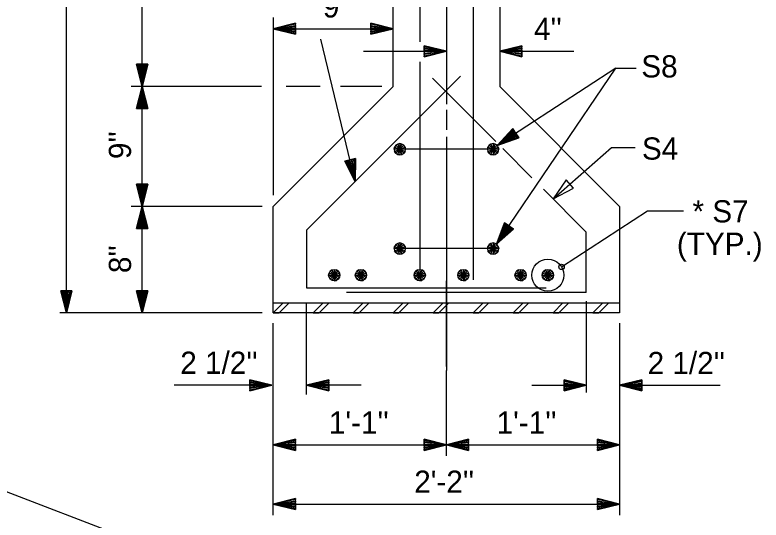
# Model space of a CAD drawing. Extents: x -22.6 to 41.6, y -1.6 to 24.3.
# Drawn here: x 5.561 to 9.762, y 14.234 to 17.076 of the extents above; entities that cross this region are included whole.
import ezdxf

# ---------------------------------------------------------------- set-up
doc = ezdxf.new("R2010")
doc.units = 0
for name, color, linetype in [('Arrowhead Terminators', 7, 'Continuous'), ('Dimension Lines', 7, 'Continuous'), ('Mis Center Lines', 7, 'Continuous'), ('Rebar Lines', 7, 'Continuous'), ('Structural Steel Lines', 7, 'Continuous'), ('Sup Concrete Girder Lines', 7, 'Continuous'), ('Text', 7, 'Continuous')]:
    doc.layers.add(name, color=color, linetype=linetype)

msp = doc.modelspace()

# ---------------------------------------------------------------- linework, layer by layer
at = {"layer": 'Arrowhead Terminators'}
msp.add_lwpolyline([(8.5906, 16.042), (8.7052, 16.1008), (8.664, 16.1478)], close=True, dxfattribs=at)
at = {"layer": 'Dimension Lines'}
for p, q in [((-20.1741, 24.3043), (41.5919, 0.4744)), ((5.8504, 15.3991), (5.8504, 19.4491)), ((6.2774, 16.6741), (6.2774, 18.3991)), ((7.0153, 17.0621), (7.0153, 16.0621)), ((7.0153, 16.9991), (7.6903, 16.9991)), ((7.5237, 16.8722), (7.9903, 16.8722)), ((8.2903, 16.8722), (8.7072, 16.8722)), ((8.9444, 16.7778), (8.2758, 16.3422)), ((6.9498, 16.6741), (6.2144, 16.6741)), ((6.2774, 15.9991), (6.2774, 16.6741)), ((7.2784, 16.6741), (7.0874, 16.6741)), ((7.6272, 16.6741), (7.3931, 16.6741)), ((6.7545, 15.9991), (6.2144, 15.9991)), ((6.2774, 15.3991), (6.2774, 15.9991)), ((6.9522, 15.9991), (6.7545, 15.9991)), ((8.7778, 15.4653), (8.7778, 14.9507)), ((7.2027, 14.9412), (7.2027, 15.4535)), ((6.9522, 15.3991), (5.8144, 15.3991)), ((7.0153, 14.2611), (7.0153, 15.3415)), ((8.9653, 15.3415), (8.9653, 14.2611)), ((7.0076, 14.9922), (6.4564, 14.9922)), ((7.5098, 14.9922), (7.2027, 14.9922)), ((8.4707, 14.9922), (8.7778, 14.9922)), ((8.9653, 14.9922), (9.5306, 14.9922)), ((7.0153, 14.6574), (7.9903, 14.6574)), ((7.9903, 14.6574), (8.9653, 14.6574)), ((7.0153, 14.3241), (8.9653, 14.3241))]:
    msp.add_line(p, q, dxfattribs=at)
for points in [[(7.1403, 16.9991), (7.1403, 16.9928), (7.0153, 16.9991), (7.1403, 16.9866), (7.1403, 16.9803), (7.0153, 16.9991), (7.1403, 16.9741), (7.1403, 16.9678), (7.0153, 16.9991), (7.1403, 17.0303), (7.1403, 17.0241), (7.0153, 16.9991), (7.1403, 17.0178), (7.1403, 17.0116), (7.0153, 16.9991), (7.1403, 17.0053), (7.1403, 16.9678), (7.1403, 17.0303), (7.0153, 16.9991), (7.1403, 16.9678)], [(7.5653, 16.9991), (7.5653, 17.0053), (7.6903, 16.9991), (7.5653, 17.0116), (7.5653, 17.0178), (7.6903, 16.9991), (7.5653, 17.0241), (7.5653, 17.0303), (7.6903, 16.9991), (7.5653, 16.9678), (7.5653, 16.9741), (7.6903, 16.9991), (7.5653, 16.9803), (7.5653, 16.9866), (7.6903, 16.9991), (7.5653, 16.9928), (7.5653, 17.0303), (7.5653, 16.9678), (7.6903, 16.9991), (7.5653, 17.0303)], [(7.4773, 16.1394), (7.2834, 16.9395)], [(7.8653, 16.8722), (7.8653, 16.8785), (7.9903, 16.8722), (7.8653, 16.8847), (7.8653, 16.891), (7.9903, 16.8722), (7.8653, 16.8972), (7.8653, 16.9035), (7.9903, 16.8722), (7.8653, 16.841), (7.8653, 16.8472), (7.9903, 16.8722), (7.8653, 16.8535), (7.8653, 16.8597), (7.9903, 16.8722), (7.8653, 16.866), (7.8653, 16.9035), (7.8653, 16.841), (7.9903, 16.8722), (7.8653, 16.9035)], [(8.4153, 16.8722), (8.4153, 16.866), (8.2903, 16.8722), (8.4153, 16.8597), (8.4153, 16.8535), (8.2903, 16.8722), (8.4153, 16.8472), (8.4153, 16.841), (8.2903, 16.8722), (8.4153, 16.9035), (8.4153, 16.8972), (8.2903, 16.8722), (8.4153, 16.891), (8.4153, 16.8847), (8.2903, 16.8722), (8.4153, 16.8785), (8.4153, 16.841), (8.4153, 16.9035), (8.2903, 16.8722), (8.4153, 16.841)], [(6.2774, 16.7991), (6.2836, 16.7991), (6.2774, 16.6741), (6.2899, 16.7991), (6.2961, 16.7991), (6.2774, 16.6741), (6.3024, 16.7991), (6.3086, 16.7991), (6.2774, 16.6741), (6.2461, 16.7991), (6.2524, 16.7991), (6.2774, 16.6741), (6.2586, 16.7991), (6.2649, 16.7991), (6.2774, 16.6741), (6.2711, 16.7991), (6.3086, 16.7991), (6.2461, 16.7991), (6.2774, 16.6741), (6.3086, 16.7991)], [(8.2727, 15.7858), (8.9444, 16.7778), (9.059, 16.7778)], [(6.2774, 16.5491), (6.2711, 16.5491), (6.2774, 16.6741), (6.2649, 16.5491), (6.2586, 16.5491), (6.2774, 16.6741), (6.2524, 16.5491), (6.2461, 16.5491), (6.2774, 16.6741), (6.3086, 16.5491), (6.3024, 16.5491), (6.2774, 16.6741), (6.2961, 16.5491), (6.2899, 16.5491), (6.2774, 16.6741), (6.2836, 16.5491), (6.2461, 16.5491), (6.3086, 16.5491), (6.2774, 16.6741), (6.2461, 16.5491)], [(8.3805, 16.4104), (8.3839, 16.4052), (8.2758, 16.3422), (8.3873, 16.4), (8.3907, 16.3947), (8.2758, 16.3422), (8.3942, 16.3895), (8.3976, 16.3842), (8.2758, 16.3422), (8.3634, 16.4366), (8.3669, 16.4314), (8.2758, 16.3422), (8.3703, 16.4262), (8.3737, 16.4209), (8.2758, 16.3422), (8.3771, 16.4157), (8.3976, 16.3842), (8.3634, 16.4366), (8.2758, 16.3422), (8.3976, 16.3842)], [(8.5906, 16.042), (8.9194, 16.33), (9.0528, 16.33)], [(7.4479, 16.2609), (7.454, 16.2624), (7.4773, 16.1394), (7.4601, 16.2638), (7.4661, 16.2653), (7.4773, 16.1394), (7.4722, 16.2668), (7.4783, 16.2683), (7.4773, 16.1394), (7.4176, 16.2535), (7.4236, 16.255), (7.4773, 16.1394), (7.4297, 16.2565), (7.4358, 16.2579), (7.4773, 16.1394), (7.4418, 16.2594), (7.4783, 16.2683), (7.4176, 16.2535), (7.4773, 16.1394), (7.4783, 16.2683)], [(6.2774, 16.1241), (6.2836, 16.1241), (6.2774, 15.9991), (6.2899, 16.1241), (6.2961, 16.1241), (6.2774, 15.9991), (6.3024, 16.1241), (6.3086, 16.1241), (6.2774, 15.9991), (6.2461, 16.1241), (6.2524, 16.1241), (6.2774, 15.9991), (6.2586, 16.1241), (6.2649, 16.1241), (6.2774, 15.9991), (6.2711, 16.1241), (6.3086, 16.1241), (6.2461, 16.1241), (6.2774, 15.9991), (6.3086, 16.1241)], [(6.2774, 15.8741), (6.2711, 15.8741), (6.2774, 15.9991), (6.2649, 15.8741), (6.2586, 15.8741), (6.2774, 15.9991), (6.2524, 15.8741), (6.2461, 15.8741), (6.2774, 15.9991), (6.3086, 15.8741), (6.3024, 15.8741), (6.2774, 15.9991), (6.2961, 15.8741), (6.2899, 15.8741), (6.2774, 15.9991), (6.2836, 15.8741), (6.2461, 15.8741), (6.3086, 15.8741), (6.2774, 15.9991), (6.2461, 15.8741)], [(8.6386, 15.6586), (9.1217, 15.9739), (9.3244, 15.9739)], [(8.3428, 15.8892), (8.3479, 15.8858), (8.2727, 15.7858), (8.3531, 15.8823), (8.3583, 15.8787), (8.2727, 15.7858), (8.3634, 15.8752), (8.3686, 15.8717), (8.2727, 15.7858), (8.3169, 15.9068), (8.322, 15.9033), (8.2727, 15.7858), (8.3272, 15.8998), (8.3324, 15.8963), (8.2727, 15.7858), (8.3376, 15.8928), (8.3686, 15.8717), (8.3169, 15.9068), (8.2727, 15.7858), (8.3686, 15.8717)], [(8.5017, 15.6741), (8.5017, 15.6741), (8.5017, 15.6741)], [(5.8504, 15.5241), (5.8566, 15.5241), (5.8504, 15.3991), (5.8629, 15.5241), (5.8691, 15.5241), (5.8504, 15.3991), (5.8754, 15.5241), (5.8816, 15.5241), (5.8504, 15.3991), (5.8191, 15.5241), (5.8254, 15.5241), (5.8504, 15.3991), (5.8316, 15.5241), (5.8379, 15.5241), (5.8504, 15.3991), (5.8441, 15.5241), (5.8816, 15.5241), (5.8191, 15.5241), (5.8504, 15.3991), (5.8816, 15.5241)], [(6.2774, 15.5241), (6.2836, 15.5241), (6.2774, 15.3991), (6.2899, 15.5241), (6.2961, 15.5241), (6.2774, 15.3991), (6.3024, 15.5241), (6.3086, 15.5241), (6.2774, 15.3991), (6.2461, 15.5241), (6.2524, 15.5241), (6.2774, 15.3991), (6.2586, 15.5241), (6.2649, 15.5241), (6.2774, 15.3991), (6.2711, 15.5241), (6.3086, 15.5241), (6.2461, 15.5241), (6.2774, 15.3991), (6.3086, 15.5241)], [(6.8826, 14.9922), (6.8826, 14.9984), (7.0076, 14.9922), (6.8826, 15.0047), (6.8826, 15.0109), (7.0076, 14.9922), (6.8826, 15.0172), (6.8826, 15.0234), (7.0076, 14.9922), (6.8826, 14.9609), (6.8826, 14.9672), (7.0076, 14.9922), (6.8826, 14.9734), (6.8826, 14.9797), (7.0076, 14.9922), (6.8826, 14.9859), (6.8826, 15.0234), (6.8826, 14.9609), (7.0076, 14.9922), (6.8826, 15.0234)], [(7.3277, 14.9922), (7.3277, 14.9859), (7.2027, 14.9922), (7.3277, 14.9797), (7.3277, 14.9734), (7.2027, 14.9922), (7.3277, 14.9672), (7.3277, 14.9609), (7.2027, 14.9922), (7.3277, 15.0234), (7.3277, 15.0172), (7.2027, 14.9922), (7.3277, 15.0109), (7.3277, 15.0047), (7.2027, 14.9922), (7.3277, 14.9984), (7.3277, 14.9609), (7.3277, 15.0234), (7.2027, 14.9922), (7.3277, 14.9609)], [(8.6528, 14.9922), (8.6528, 14.9859), (8.7778, 14.9922), (8.6528, 14.9797), (8.6528, 14.9734), (8.7778, 14.9922), (8.6528, 14.9672), (8.6528, 14.9609), (8.7778, 14.9922), (8.6528, 15.0234), (8.6528, 15.0172), (8.7778, 14.9922), (8.6528, 15.0109), (8.6528, 15.0047), (8.7778, 14.9922), (8.6528, 14.9984), (8.6528, 14.9609), (8.6528, 15.0234), (8.7778, 14.9922), (8.6528, 14.9609)], [(9.0903, 14.9922), (9.0903, 14.9984), (8.9653, 14.9922), (9.0903, 15.0047), (9.0903, 15.0109), (8.9653, 14.9922), (9.0903, 15.0172), (9.0903, 15.0234), (8.9653, 14.9922), (9.0903, 14.9609), (9.0903, 14.9672), (8.9653, 14.9922), (9.0903, 14.9734), (9.0903, 14.9797), (8.9653, 14.9922), (9.0903, 14.9859), (9.0903, 15.0234), (9.0903, 14.9609), (8.9653, 14.9922), (9.0903, 15.0234)], [(7.1403, 14.6574), (7.1403, 14.6511), (7.0153, 14.6574), (7.1403, 14.6449), (7.1403, 14.6386), (7.0153, 14.6574), (7.1403, 14.6324), (7.1403, 14.6261), (7.0153, 14.6574), (7.1403, 14.6886), (7.1403, 14.6824), (7.0153, 14.6574), (7.1403, 14.6761), (7.1403, 14.6699), (7.0153, 14.6574), (7.1403, 14.6636), (7.1403, 14.6261), (7.1403, 14.6886), (7.0153, 14.6574), (7.1403, 14.6261)], [(7.8653, 14.6574), (7.8653, 14.6636), (7.9903, 14.6574), (7.8653, 14.6699), (7.8653, 14.6761), (7.9903, 14.6574), (7.8653, 14.6824), (7.8653, 14.6886), (7.9903, 14.6574), (7.8653, 14.6261), (7.8653, 14.6324), (7.9903, 14.6574), (7.8653, 14.6386), (7.8653, 14.6449), (7.9903, 14.6574), (7.8653, 14.6511), (7.8653, 14.6886), (7.8653, 14.6261), (7.9903, 14.6574), (7.8653, 14.6886)], [(8.1153, 14.6574), (8.1153, 14.6511), (7.9903, 14.6574), (8.1153, 14.6449), (8.1153, 14.6386), (7.9903, 14.6574), (8.1153, 14.6324), (8.1153, 14.6261), (7.9903, 14.6574), (8.1153, 14.6886), (8.1153, 14.6824), (7.9903, 14.6574), (8.1153, 14.6761), (8.1153, 14.6699), (7.9903, 14.6574), (8.1153, 14.6636), (8.1153, 14.6261), (8.1153, 14.6886), (7.9903, 14.6574), (8.1153, 14.6261)], [(8.8403, 14.6574), (8.8403, 14.6636), (8.9653, 14.6574), (8.8403, 14.6699), (8.8403, 14.6761), (8.9653, 14.6574), (8.8403, 14.6824), (8.8403, 14.6886), (8.9653, 14.6574), (8.8403, 14.6261), (8.8403, 14.6324), (8.9653, 14.6574), (8.8403, 14.6386), (8.8403, 14.6449), (8.9653, 14.6574), (8.8403, 14.6511), (8.8403, 14.6886), (8.8403, 14.6261), (8.9653, 14.6574), (8.8403, 14.6886)], [(7.1403, 14.3241), (7.1403, 14.3178), (7.0153, 14.3241), (7.1403, 14.3116), (7.1403, 14.3053), (7.0153, 14.3241), (7.1403, 14.2991), (7.1403, 14.2928), (7.0153, 14.3241), (7.1403, 14.3553), (7.1403, 14.3491), (7.0153, 14.3241), (7.1403, 14.3428), (7.1403, 14.3366), (7.0153, 14.3241), (7.1403, 14.3303), (7.1403, 14.2928), (7.1403, 14.3553), (7.0153, 14.3241), (7.1403, 14.2928)], [(8.8403, 14.3241), (8.8403, 14.3303), (8.9653, 14.3241), (8.8403, 14.3366), (8.8403, 14.3428), (8.9653, 14.3241), (8.8403, 14.3491), (8.8403, 14.3553), (8.9653, 14.3241), (8.8403, 14.2928), (8.8403, 14.2991), (8.9653, 14.3241), (8.8403, 14.3053), (8.8403, 14.3116), (8.9653, 14.3241), (8.8403, 14.3178), (8.8403, 14.3553), (8.8403, 14.2928), (8.9653, 14.3241), (8.8403, 14.3553)]]:
    msp.add_lwpolyline(points, dxfattribs=at)
for centre, radius in [((8.5612, 15.612), 0.0903), ((8.6386, 15.6586), 0.0154)]:
    msp.add_circle(centre, radius, dxfattribs=at)
at = {"layer": 'Mis Center Lines'}
for p, q in [((7.9903, 17.4093), (7.9903, 16.575)), ((7.9903, 16.5425), (7.9903, 16.4306)), ((7.9903, 16.3908), (7.9903, 15.0761)), ((7.9904, 15.0985), (7.9904, 15.5803)), ((7.9903, 14.5944), (7.9903, 15.0761))]:
    msp.add_line(p, q, dxfattribs=at)
at = {"layer": 'Rebar Lines'}
for p, q in [((7.8403, 17.3804), (7.8403, 16.9253)), ((8.1402, 17.3696), (8.1402, 15.5865)), ((7.8403, 16.8134), (7.8403, 15.5865)), ((7.2027, 15.8648), (8.0694, 16.7315)), ((8.2686, 16.3639), (7.9111, 16.7215)), ((8.2528, 16.3206), (7.7278, 16.3206)), ((8.472, 16.1606), (8.3084, 16.324)), ((8.7778, 15.8547), (8.537, 16.0955)), ((7.2027, 15.8648), (7.2027, 15.5409)), ((8.7778, 15.5139), (8.7778, 15.8547)), ((8.2528, 15.7616), (7.7278, 15.7616)), ((7.2027, 15.5409), (8.5527, 15.5409)), ((8.7778, 15.5139), (7.4278, 15.5139))]:
    msp.add_line(p, q, dxfattribs=at)
for points in [[(7.7278, 16.3523), (7.7157, 16.3499), (7.7054, 16.3431), (7.6985, 16.3327), (7.6961, 16.3206), (7.6985, 16.3085), (7.7054, 16.2982), (7.7157, 16.2913), (7.7278, 16.2889), (7.7399, 16.2913), (7.7503, 16.2982), (7.7571, 16.3084), (7.7596, 16.3206), (7.7571, 16.3327), (7.7503, 16.343), (7.74, 16.3499), (7.7278, 16.3523), (7.7278, 16.3206), (7.7278, 16.2889), (7.7157, 16.2913), (7.7278, 16.3206), (7.7054, 16.2982), (7.6985, 16.3085), (7.7278, 16.3206), (7.6961, 16.3206), (7.6985, 16.3327), (7.7278, 16.3206), (7.7054, 16.3431), (7.7157, 16.3499), (7.7278, 16.3206), (7.74, 16.3499), (7.7503, 16.343), (7.7278, 16.3206), (7.7571, 16.3327), (7.7596, 16.3206), (7.7278, 16.3206), (7.7571, 16.3084), (7.7503, 16.2982), (7.7278, 16.3206), (7.7399, 16.2913)], [(8.2528, 16.3523), (8.2407, 16.3499), (8.2304, 16.3431), (8.2235, 16.3327), (8.2211, 16.3206), (8.2235, 16.3085), (8.2304, 16.2982), (8.2407, 16.2913), (8.2528, 16.2889), (8.2649, 16.2913), (8.2752, 16.2982), (8.2821, 16.3084), (8.2845, 16.3206), (8.2821, 16.3327), (8.2753, 16.343), (8.265, 16.3499), (8.2528, 16.3523), (8.2528, 16.3206), (8.2528, 16.2889), (8.2407, 16.2913), (8.2528, 16.3206), (8.2304, 16.2982), (8.2235, 16.3085), (8.2528, 16.3206), (8.2211, 16.3206), (8.2235, 16.3327), (8.2528, 16.3206), (8.2304, 16.3431), (8.2407, 16.3499), (8.2528, 16.3206), (8.265, 16.3499), (8.2753, 16.343), (8.2528, 16.3206), (8.2821, 16.3327), (8.2845, 16.3206), (8.2528, 16.3206), (8.2821, 16.3084), (8.2752, 16.2982), (8.2528, 16.3206), (8.2649, 16.2913)], [(7.7278, 15.7933), (7.7157, 15.7909), (7.7054, 15.784), (7.6985, 15.7737), (7.6961, 15.7616), (7.6985, 15.7495), (7.7054, 15.7392), (7.7157, 15.7323), (7.7278, 15.7299), (7.7399, 15.7323), (7.7503, 15.7392), (7.7571, 15.7495), (7.7596, 15.7616), (7.7571, 15.7737), (7.7503, 15.784), (7.74, 15.7909), (7.7278, 15.7933), (7.7278, 15.7616), (7.7278, 15.7299), (7.7157, 15.7323), (7.7278, 15.7616), (7.7054, 15.7392), (7.6985, 15.7495), (7.7278, 15.7616), (7.6961, 15.7616), (7.6985, 15.7737), (7.7278, 15.7616), (7.7054, 15.784), (7.7157, 15.7909), (7.7278, 15.7616), (7.74, 15.7909), (7.7503, 15.784), (7.7278, 15.7616), (7.7571, 15.7737), (7.7596, 15.7616), (7.7278, 15.7616), (7.7571, 15.7495), (7.7503, 15.7392), (7.7278, 15.7616), (7.7399, 15.7323)], [(8.2528, 15.7933), (8.2407, 15.7909), (8.2304, 15.784), (8.2235, 15.7737), (8.2211, 15.7616), (8.2235, 15.7495), (8.2304, 15.7392), (8.2407, 15.7323), (8.2528, 15.7299), (8.2649, 15.7323), (8.2752, 15.7392), (8.2821, 15.7495), (8.2845, 15.7616), (8.2821, 15.7737), (8.2753, 15.784), (8.265, 15.7909), (8.2528, 15.7933), (8.2528, 15.7616), (8.2528, 15.7299), (8.2407, 15.7323), (8.2528, 15.7616), (8.2304, 15.7392), (8.2235, 15.7495), (8.2528, 15.7616), (8.2211, 15.7616), (8.2235, 15.7737), (8.2528, 15.7616), (8.2304, 15.784), (8.2407, 15.7909), (8.2528, 15.7616), (8.265, 15.7909), (8.2753, 15.784), (8.2528, 15.7616), (8.2821, 15.7737), (8.2845, 15.7616), (8.2528, 15.7616), (8.2821, 15.7495), (8.2752, 15.7392), (8.2528, 15.7616), (8.2649, 15.7323)], [(7.3583, 15.6437), (7.3705, 15.6413), (7.3808, 15.6344), (7.3877, 15.6241), (7.3901, 15.612), (7.3877, 15.5999), (7.3808, 15.5896), (7.3705, 15.5827), (7.3583, 15.5803), (7.3462, 15.5827), (7.3359, 15.5896), (7.3291, 15.5998), (7.3266, 15.612), (7.3291, 15.6241), (7.3359, 15.6344), (7.3461, 15.6413), (7.3583, 15.6437), (7.3583, 15.612), (7.3583, 15.5803), (7.3705, 15.5827), (7.3583, 15.612), (7.3808, 15.5896), (7.3877, 15.5999), (7.3583, 15.612), (7.3901, 15.612), (7.3877, 15.6241), (7.3583, 15.612), (7.3808, 15.6344), (7.3705, 15.6413), (7.3583, 15.612), (7.3461, 15.6413), (7.3359, 15.6344), (7.3583, 15.612), (7.3291, 15.6241), (7.3266, 15.612), (7.3583, 15.612), (7.3291, 15.5998), (7.3359, 15.5896), (7.3583, 15.612), (7.3462, 15.5827)], [(7.5087, 15.6437), (7.5208, 15.6413), (7.5311, 15.6344), (7.538, 15.6241), (7.5404, 15.612), (7.538, 15.5999), (7.5311, 15.5896), (7.5208, 15.5827), (7.5087, 15.5803), (7.4966, 15.5827), (7.4863, 15.5896), (7.4794, 15.5998), (7.477, 15.612), (7.4794, 15.6241), (7.4862, 15.6344), (7.4965, 15.6413), (7.5087, 15.6437), (7.5087, 15.612), (7.5087, 15.5803), (7.5208, 15.5827), (7.5087, 15.612), (7.5311, 15.5896), (7.538, 15.5999), (7.5087, 15.612), (7.5404, 15.612), (7.538, 15.6241), (7.5087, 15.612), (7.5311, 15.6344), (7.5208, 15.6413), (7.5087, 15.612), (7.4965, 15.6413), (7.4862, 15.6344), (7.5087, 15.612), (7.4794, 15.6241), (7.477, 15.612), (7.5087, 15.612), (7.4794, 15.5998), (7.4863, 15.5896), (7.5087, 15.612), (7.4966, 15.5827)], [(7.8401, 15.6437), (7.8522, 15.6413), (7.8625, 15.6344), (7.8694, 15.6241), (7.8718, 15.612), (7.8694, 15.5999), (7.8625, 15.5896), (7.8522, 15.5827), (7.8401, 15.5803), (7.828, 15.5827), (7.8177, 15.5896), (7.8108, 15.5998), (7.8083, 15.612), (7.8108, 15.6241), (7.8176, 15.6344), (7.8279, 15.6413), (7.8401, 15.6437), (7.8401, 15.612), (7.8401, 15.5803), (7.8522, 15.5827), (7.8401, 15.612), (7.8625, 15.5896), (7.8694, 15.5999), (7.8401, 15.612), (7.8718, 15.612), (7.8694, 15.6241), (7.8401, 15.612), (7.8625, 15.6344), (7.8522, 15.6413), (7.8401, 15.612), (7.8279, 15.6413), (7.8176, 15.6344), (7.8401, 15.612), (7.8108, 15.6241), (7.8083, 15.612), (7.8401, 15.612), (7.8108, 15.5998), (7.8177, 15.5896), (7.8401, 15.612), (7.828, 15.5827)], [(8.0855, 15.6437), (8.0977, 15.6413), (8.108, 15.6344), (8.1148, 15.6241), (8.1172, 15.612), (8.1148, 15.5999), (8.108, 15.5896), (8.0977, 15.5827), (8.0855, 15.5803), (8.0734, 15.5827), (8.0631, 15.5896), (8.0562, 15.5998), (8.0538, 15.612), (8.0562, 15.6241), (8.0631, 15.6344), (8.0733, 15.6413), (8.0855, 15.6437), (8.0855, 15.612), (8.0855, 15.5803), (8.0977, 15.5827), (8.0855, 15.612), (8.108, 15.5896), (8.1148, 15.5999), (8.0855, 15.612), (8.1172, 15.612), (8.1148, 15.6241), (8.0855, 15.612), (8.108, 15.6344), (8.0977, 15.6413), (8.0855, 15.612), (8.0733, 15.6413), (8.0631, 15.6344), (8.0855, 15.612), (8.0562, 15.6241), (8.0538, 15.612), (8.0855, 15.612), (8.0562, 15.5998), (8.0631, 15.5896), (8.0855, 15.612), (8.0734, 15.5827)], [(8.4077, 15.6437), (8.4198, 15.6413), (8.4302, 15.6344), (8.437, 15.6241), (8.4394, 15.612), (8.437, 15.5999), (8.4302, 15.5896), (8.4198, 15.5827), (8.4077, 15.5803), (8.3956, 15.5827), (8.3853, 15.5896), (8.3784, 15.5998), (8.376, 15.612), (8.3784, 15.6241), (8.3853, 15.6344), (8.3955, 15.6413), (8.4077, 15.6437), (8.4077, 15.612), (8.4077, 15.5803), (8.4198, 15.5827), (8.4077, 15.612), (8.4302, 15.5896), (8.437, 15.5999), (8.4077, 15.612), (8.4394, 15.612), (8.437, 15.6241), (8.4077, 15.612), (8.4302, 15.6344), (8.4198, 15.6413), (8.4077, 15.612), (8.3955, 15.6413), (8.3853, 15.6344), (8.4077, 15.612), (8.3784, 15.6241), (8.376, 15.612), (8.4077, 15.612), (8.3784, 15.5998), (8.3853, 15.5896), (8.4077, 15.612), (8.3956, 15.5827)], [(8.5611, 15.6437), (8.5733, 15.6413), (8.5836, 15.6344), (8.5905, 15.6241), (8.5929, 15.612), (8.5905, 15.5999), (8.5836, 15.5896), (8.5733, 15.5827), (8.5611, 15.5803), (8.5491, 15.5827), (8.5387, 15.5896), (8.5319, 15.5998), (8.5294, 15.612), (8.5319, 15.6241), (8.5387, 15.6344), (8.549, 15.6413), (8.5611, 15.6437), (8.5611, 15.612), (8.5611, 15.5803), (8.5733, 15.5827), (8.5611, 15.612), (8.5836, 15.5896), (8.5905, 15.5999), (8.5611, 15.612), (8.5929, 15.612), (8.5905, 15.6241), (8.5611, 15.612), (8.5836, 15.6344), (8.5733, 15.6413), (8.5611, 15.612), (8.549, 15.6413), (8.5387, 15.6344), (8.5611, 15.612), (8.5319, 15.6241), (8.5294, 15.612), (8.5611, 15.612), (8.5319, 15.5998), (8.5387, 15.5896), (8.5611, 15.612), (8.5491, 15.5827)]]:
    msp.add_lwpolyline(points, dxfattribs=at)
at = {"layer": 'Structural Steel Lines'}
msp.add_line((7.0153, 15.4553), (8.9653, 15.4553), dxfattribs=at)
for points in [[(7.0715, 15.4553), (7.0153, 15.3991), (7.0481, 15.3991), (7.1044, 15.4553), (7.2965, 15.4553), (7.2403, 15.3991), (7.2731, 15.3991), (7.3294, 15.4553), (7.5215, 15.4553), (7.4653, 15.3991), (7.4981, 15.3991), (7.5544, 15.4553), (7.7465, 15.4553), (7.6903, 15.3991), (7.7231, 15.3991), (7.7794, 15.4553), (7.9715, 15.4553), (7.9153, 15.3991), (7.9481, 15.3991), (8.0044, 15.4553), (8.1965, 15.4553), (8.1403, 15.3991), (8.1731, 15.3991), (8.2294, 15.4553)], [(7.7465, 15.4553), (7.6903, 15.3991), (7.7231, 15.3991), (7.7794, 15.4553), (7.9715, 15.4553), (7.9153, 15.3991), (7.9481, 15.3991), (8.0044, 15.4553), (8.1965, 15.4553), (8.1403, 15.3991), (8.1731, 15.3991), (8.2294, 15.4553), (8.4215, 15.4553), (8.3653, 15.3991), (8.3981, 15.3991), (8.4544, 15.4553), (8.6465, 15.4553), (8.5903, 15.3991), (8.6231, 15.3991), (8.6794, 15.4553), (8.8715, 15.4553), (8.8153, 15.3991), (8.8481, 15.3991), (8.9044, 15.4553)]]:
    msp.add_lwpolyline(points, dxfattribs=at)
at = {"layer": 'Sup Concrete Girder Lines'}
msp.add_lwpolyline([(8.2903, 17.2058), (8.2903, 16.6741), (8.9653, 15.9991), (8.9653, 15.3991), (7.9903, 15.3991), (7.0153, 15.3991), (7.0153, 15.9991), (7.6903, 16.6741), (7.6903, 18.3991), (7.2403, 18.8491), (7.2403, 19.4491), (7.9903, 19.4491)], dxfattribs=at)

# ---------------------------------------------------------------- texts
at = {"layer": 'Text'}
for s, p in [("9''", (7.2945, 17.0621)), ("4''", (8.4832, 16.9352)), ('S8', (9.0874, 16.7246)), ('S4', (9.0908, 16.2621)), ('* S7', (9.3757, 15.9087)), ('(TYP.)', (9.2878, 15.726)), ("2 1/2''", (6.4917, 15.0566)), ("2 1/2''", (9.1231, 15.0551)), ("1'-1''", (7.3284, 14.7203)), ("1'-1''", (8.2728, 14.7203)), ("2'-2''", (7.8089, 14.3871))]:
    msp.add_text(s, height=0.125, dxfattribs=at).set_placement(p)
for s, p in [("9''", (6.2144, 16.2653)), ("8''", (6.2144, 15.6236))]:
    msp.add_text(s, height=0.125, rotation=90, dxfattribs=at).set_placement(p)

doc.saveas('drawing.dxf')
